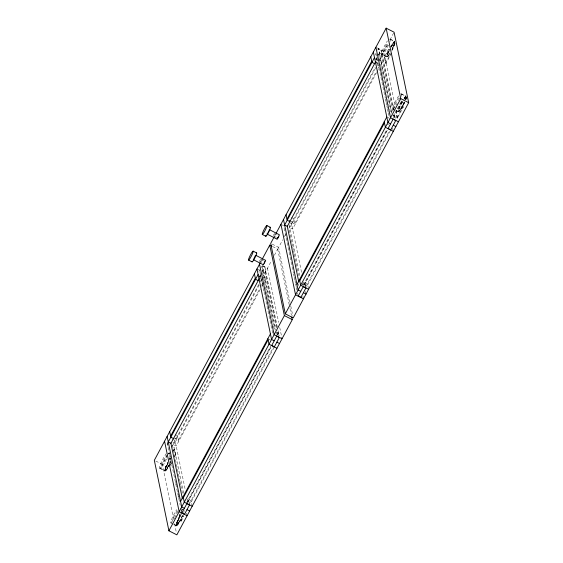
<?xml version="1.0" encoding="UTF-8"?>
<svg xmlns="http://www.w3.org/2000/svg" width="563" height="563" viewBox="0 0 563 563"><rect width="100%" height="100%" fill="white"/><g stroke="black" fill="none" stroke-linecap="round" stroke-linejoin="round"><path stroke-width="0.42" stroke-dasharray="2.81 2.11" d="M263.491 260.922L260.549 259.43L259.726 261.183L263.336 263.09M276.334 237.122C271.07 237.051 274.061 231.175 277.221 235.327M274.308 233.849L273.4 235.623M259.642 261.119L260.549 259.43M394.98 43.337L393.889 46.314A8.403 1.098 -63 0 1 392.094 50.114M405.451 99.229L405.888 97.899A8.149 1.063 -63 0 0 405.05 97.174L404.276 98.194M405.895 99.454L406.324 98.124A8.149 1.063 -63 0 0 406.507 97.209M405.853 99.778L406.268 98.673A8.642 1.126 -63 0 0 406.641 97.399M166.134 466.164L165.043 469.141A8.149 1.063 -63 0 0 165.881 469.866L166.655 468.845M166.578 466.389L165.487 469.366A8.149 1.063 -63 0 0 166.317 470.091L167.098 469.063A8.403 1.098 -63 0 0 169.027 465.939M177.922 521.176L176.831 524.153A8.149 1.063 -63 0 0 177.669 524.878L178.443 523.857A8.403 1.098 -63 0 0 183.179 515.039M388.632 52.45L387.541 55.427A8.149 1.063 -63 0 0 388.379 56.152L389.153 55.132A8.403 1.098 -63 0 0 390.082 53.71M393.453 46.089L394.543 43.112A8.149 1.063 -63 0 0 393.706 42.387L392.925 43.407A8.403 1.098 -63 0 0 391.341 45.941M399.54 107.012L398.449 109.989A8.149 1.063 -63 0 0 399.287 110.714L400.061 109.694A8.403 1.098 -63 0 0 403.96 102.733M167.985 463.201L165.543 468.81A8.642 1.126 -63 0 0 165.698 470.964L169.357 465.474M392.038 49.27L394.48 43.661A8.642 1.126 -63 0 0 394.86 42.387M404.368 102.016L402.531 105.696L402.791 106.97L396.901 117.948L397.344 118.174L403.235 107.188L402.974 105.921L404.811 102.241M168.4 461.343L165.107 468.592A8.642 1.126 -63 0 0 165.262 470.745L168.921 465.249M391.911 50.586L394.923 43.886A8.642 1.126 -63 0 0 395.296 42.612M182.236 509.74L179.484 514.864L179.745 516.13L176.451 523.379A8.642 1.126 -63 0 0 176.606 525.532L180.477 519.635L181.173 521.127L180.477 519.635M180.709 513.625L179.928 515.089L180.188 516.355L176.895 523.604A8.642 1.126 -63 0 0 177.042 525.758L180.913 519.86M402.454 102.016L401.806 102.192L402.01 101.79M260.753 261.901L261.577 260.373M274.385 236.488L275.617 234.201M258.881 271.676L260.57 268.516M260.958 267.798L261.802 266.222M375.028 55.153L375.803 53.717M377.724 50.135L378.554 48.587L391.904 113.072M259.564 276.532L260.338 275.096M262.259 271.514L263.034 270.078L262.267 266.383M375.95 59.587L377.104 57.433M378.646 54.562L379.413 53.126L378.498 48.7L381.137 50.044L382.059 54.477M259.564 276.686L260.521 274.885M375.943 59.734L378.062 55.786M378.427 55.097L381.2 49.938L393.481 109.257M259.663 277.897L260.76 275.849L259.437 275.173M376.408 60.262L377.14 58.897L375.817 58.228M173.643 519.375L162.25 464.348L166.754 455.953M171.433 447.24L259.846 282.422M260.261 281.648L261.506 279.325M262.337 277.777L271.556 260.592M274.42 255.25L277.7 249.142L272.654 246.566M290.029 302.43L278.629 247.403L282.732 239.768M284.364 236.713L285.596 234.419M288.875 228.311L375.268 67.264M377.062 63.922L377.893 62.373M378.723 60.825L387.935 43.647M389.983 39.825L394.086 32.19M259.177 285.068L173.552 444.679L176.198 446.023L260.162 289.509M261.204 281.289L262.668 278.558M375.563 68.116L289.938 227.734L292.584 229.078L376.541 72.557M377.956 63.654L377.224 65.019L378.547 65.695M178.527 440.146L259.515 289.178M261.591 285.3L263.259 282.204M294.913 223.194L376.316 71.452M377.977 68.355L378.808 66.807M169.709 457.142L170.498 455.678M173.242 450.555L174.03 449.091L174.467 449.316L175.719 455.361L174.938 456.825M391.496 53.133L386 63.387L385.556 63.162L384.304 57.116L389.8 46.87M168.97 459.563L170.153 457.367M173.686 450.78L174.467 449.316M261.823 286.412L263.484 283.316M264.582 281.268L266.046 278.544L263.4 277.193M376.957 71.782L379.04 67.912M380.602 65.005L382.425 61.592L379.786 60.248M386 63.387L384.747 57.342L389.068 49.291M169.393 466.115L170.962 463.187M174.495 456.6L175.283 455.136L174.03 449.091M385.556 63.162L390.659 53.64M170.223 465.608L171.398 463.412M396.901 117.948L395.648 111.903L401.539 100.925L402.242 102.417M397.344 118.174L396.092 112.128L401.982 101.15M186.226 503.421L270.655 346.034M303.337 285.103L386.619 129.863M187.472 502.492L270.782 347.188M277.411 334.83L278.242 333.282L277.714 330.727M303.851 285.547L387.168 130.243M393.797 117.878L394.628 116.337L394.093 113.775M187.437 502.696L188.591 500.542L186.606 499.536M270.887 347.139L188.647 500.437L186.008 499.085M277.285 335.21L278.439 333.057L276.454 332.05M304.203 285.033L304.977 283.597L302.993 282.584M387.267 130.194L305.033 283.485L302.387 282.14M394.051 117.547L394.818 116.112L393.502 115.436M189.238 504.082L273.301 347.378M305.983 286.454L389.265 131.207M180.737 520.902L183.482 515.778M191.293 501.781L273.942 347.716M307.672 284.836L390.328 130.764M181.173 521.127L183.925 516.004M390.666 47.003L394.325 41.514A8.642 1.126 -63 0 1 394.776 41.268M391.109 47.229L394.769 41.732M403.53 100.13L406.113 96.526M404.1 98.286L405.67 96.301A8.642 1.126 -63 0 1 406.12 96.062M393.368 43.633L394.149 42.612A8.149 1.063 -63 0 1 394.726 42.042M388.716 54.907L387.935 55.927A8.149 1.063 -63 0 1 387.098 55.202L388.196 52.225A8.403 1.098 -63 0 1 389.026 50.367M404.713 98.419L405.494 97.399A8.149 1.063 -63 0 1 406.078 96.836M400.504 109.919L399.723 110.939A8.149 1.063 -63 0 1 398.885 110.214L399.976 107.237A8.403 1.098 -63 0 1 402.791 101.551M178.007 523.632L177.225 524.653A8.149 1.063 -63 0 1 176.388 523.928L177.479 520.951A8.403 1.098 -63 0 1 180.969 514.096M390.18 39.051L394.712 41.359A8.734 1.14 -63 0 0 391.679 45.223M390.215 39.333L394.621 41.578M377.231 47.911L383.839 51.282L395.233 106.308M387.006 56.56L387.45 56.779M382.615 54.491L387.02 56.736M379.413 53.126L386.929 56.954M384.304 57.116L384.747 57.342M374.149 58.362L376.133 59.375L376.9 63.063M376.077 59.481L377.4 60.157M400.772 93.451L406.064 96.146A8.734 1.14 -63 0 0 404.03 98.405M401.56 94.12L405.965 96.364A8.487 1.112 -63 0 0 404.023 98.497M402.531 105.696L402.974 105.921M402.791 106.97L403.235 107.188M398.358 111.347L398.794 111.573M396.162 110.404L398.365 111.523M392.988 109.053L395.254 110.207M396.007 110.594L398.273 111.748M395.648 111.903L396.092 112.128M392.643 115.324L394.628 116.337M387.464 117.308L389.448 118.321M387.112 124.205L388.435 124.873M291.353 217.417L293.992 218.768L295.139 224.306L292.5 222.955L292.007 220.583M290.283 220.837L292.267 221.85M289.452 222.526L291.437 223.539L301.761 273.407M282.26 224.947L283.583 225.615M272.14 244.096L278.629 247.403M262.83 265.87L267.46 268.227L278.678 322.395M262.112 265.645L264.758 266.989L265.673 271.422L263.034 270.078M256.967 268.959L259.613 270.31M259.691 276.426L261.014 277.102M276.257 332.276L278.242 333.282M268.523 339.032L270.5 340.045M175.628 434.706L177.612 435.713L178.76 441.251L176.113 439.907L175.135 435.157M173.904 437.789L175.888 438.795M172.405 439.14L175.051 440.484L185.199 489.493M175.283 455.136L175.719 455.361M168.126 452.983L169.639 453.757M169.625 454.017L168.154 453.271A8.487 1.112 -63 0 1 168.238 454.348M155.761 461.048L162.25 464.348M164.952 470.492L165.395 470.717M160.561 468.43L164.966 470.675M159.582 468.205L164.868 470.893M164.811 470.978L165.248 471.203M181.736 508.931L184.002 510.085M180.237 508.431L182.44 509.55M179.484 514.864L179.928 515.089M179.745 516.13L180.188 516.355M176.296 525.279L176.74 525.504M174.108 524.343L176.31 525.462M170.927 522.992L176.592 525.99M401.539 100.925L401.806 102.192M396.127 110.601L398.083 120.06M394.374 113.557L395.261 117.857M394.818 116.112L395.282 118.329M393.389 110.362L381.904 54.9L379.258 53.555L391.63 113.283M392.678 111.08L381.278 56.054L378.639 54.71L380.595 64.168M393.389 114.514L394.1 117.956M380.771 65.026L381.306 67.602M381.489 68.461L382.017 71.044M382.2 71.902L382.734 74.485M382.91 75.343L390.919 114.029M392.664 128.16L393.016 129.849M375.993 53.358L385.254 98.068M385.43 98.926L385.965 101.509M386.141 102.367L386.675 104.943M386.851 105.809L387.386 108.385M387.562 109.243L388.097 111.826M388.28 112.684L389.167 116.984M376.534 61.698L376.893 63.436M308.44 288.523L307.447 283.724L304.801 282.38L305.948 287.918M304.977 283.597L305.582 286.546M303.541 282L304.252 285.441M305.498 291.458L306.033 294.041M302.648 283.407L303 285.096M302.634 283.724L302.943 285.202M289.326 224.771L299.826 275.497M289.227 230.028L291.901 242.927M292.077 243.786L292.612 246.369M292.788 247.227L293.323 249.803M293.499 250.662L294.034 253.244M294.217 254.103L298.664 275.596M302.936 296.229L303.471 298.812M298.355 283.963L298.707 285.673M297.63 293.056L297.94 294.533M284.118 228.198L293.379 272.907M293.555 273.766L294.09 276.342M294.266 277.2L294.801 279.783M294.977 280.641L295.512 283.224M295.695 284.083L296.229 286.658M296.405 287.517L296.94 290.1M290.74 305.864L292.873 316.181M277.7 249.142L289.276 305.019M289.987 308.461L291.409 315.336M279.741 327.553L281.88 337.87M277.277 327.068L264.814 266.883L262.252 271.655L264.899 273.006L276.292 328.025M277.988 330.502L279.058 335.661M278.439 333.057L279.051 336.012M277.003 327.314L265.518 271.852L262.879 270.5L275.244 330.228M277.186 332.325L277.721 334.908M262.351 266.398L275.349 329.158M276.06 332.599L276.412 334.316M262.421 272.45L266.883 294.013M267.059 294.871L267.594 297.447M267.777 298.306L268.305 300.888M268.488 301.747L269.023 304.33M269.198 305.188L273.294 324.964M273.47 325.822L274.005 328.398M259.965 272.028L261.035 277.186M261.211 278.045L261.746 280.627M261.929 281.486L262.457 284.062M262.639 284.927L263.174 287.503M263.35 288.362L263.885 290.944M264.061 291.803L272.964 334.788M259.754 276.32L260.676 281.176M192.208 506.214L191.061 500.676L188.422 499.325L189.569 504.863M187.155 498.952L187.873 502.386M173.066 442.307L183.622 493.301M172.489 445.263L179.97 481.372M180.146 482.231L180.681 484.806M180.857 485.665L182.637 494.265M186.557 513.182L187.092 515.757M175.797 482.498L176.325 485.06M177.915 492.738L178.45 495.299M178.626 496.151L179.154 498.712M167.26 442.455L168.182 446.888M181.251 510.001L181.553 511.478M167.204 442.567L169.519 453.743M169.695 454.601L170.23 457.184M170.406 458.043L170.941 460.618M171.117 461.477L171.652 464.06M171.835 464.918L180.202 505.328M174.537 523.674L176.493 533.133M184.361 510.704A8.149 1.063 -63 0 1 184.453 511.148M177.908 521.106A8.403 1.098 -63 0 1 181.392 514.244M183.988 511.38A8.487 1.112 -63 0 1 183.629 512.611M182.511 515.426A8.487 1.112 -63 0 1 176.219 525.42A8.487 1.112 -63 0 1 180.99 513.984M171.828 522.14A8.487 1.112 -63 0 1 177.556 510.184M170.997 462.11A8.403 1.098 -63 0 1 170.371 463.405M166.564 466.319A8.403 1.098 -63 0 1 168.027 463.166M169.709 460.034A8.403 1.098 -63 0 1 170.371 458.915M171.131 460.625A8.403 1.098 -63 0 1 170.244 462.533M168.907 465.122A8.403 1.098 -63 0 1 164.853 470.429A8.403 1.098 -63 0 1 167.915 462.293M170.279 458.134A8.403 1.098 -63 0 0 169.625 459.197A8.734 1.14 -63 0 1 170.3 458.05M166.479 459.014A8.487 1.112 -63 0 1 160.385 468.142A8.487 1.112 -63 0 1 166.212 455.397M177.859 511.317A8.734 1.14 -63 0 1 176.416 514.547M176.085 515.222A8.734 1.14 -63 0 1 175.03 517.242M174.678 517.89A8.734 1.14 -63 0 1 173.967 519.121M172.081 521.964A8.734 1.14 -63 0 1 171.455 519.909A8.734 1.14 -63 0 1 176.683 509.649M182.335 515.898A8.734 1.14 -63 0 1 176.085 525.61A8.734 1.14 -63 0 1 180.969 513.949M167.12 454.911A8.734 1.14 -63 0 1 161.307 466.403A8.734 1.14 -63 0 1 160.209 464.848A8.734 1.14 -63 0 1 166.219 453.63M170.99 461.111A8.734 1.14 -63 0 1 170.357 462.448M168.618 465.791A8.734 1.14 -63 0 1 164.713 470.774A8.734 1.14 -63 0 1 167.507 463.06M406.204 97.174A8.642 1.126 -63 0 1 405.824 98.455L405.198 100.101A8.734 1.14 -63 0 0 406.169 97.209M404.403 102.959A8.403 1.098 -63 0 1 400.504 109.919M406.05 97.441A8.487 1.112 -63 0 1 405.684 98.673M404.29 102.107A8.487 1.112 -63 0 1 398.224 111.397A8.487 1.112 -63 0 1 403.354 99.538M401.123 94.345A8.487 1.112 -63 0 1 401.278 96.428M393.783 108.99A8.487 1.112 -63 0 1 398.639 97.8M388.618 52.38A8.403 1.098 -63 0 1 389.455 50.522M391.426 46.694A8.403 1.098 -63 0 1 393.354 43.562M390.666 47.074A8.487 1.112 -63 0 1 394.74 41.655A8.487 1.112 -63 0 1 391.996 49.284M389.315 49.692A8.487 1.112 -63 0 0 386.858 56.532A8.487 1.112 -63 0 0 389.941 53.056A8.734 1.14 -63 0 1 386.732 56.68A8.734 1.14 -63 0 1 389.561 49.122M389.779 39.558A8.487 1.112 -63 0 1 389.934 41.641M388.533 45.075A8.487 1.112 -63 0 1 382.495 54.414A8.487 1.112 -63 0 1 387.295 43.013M404.389 101.959A8.734 1.14 -63 0 1 398.14 111.678A8.734 1.14 -63 0 1 403.024 100.017M399.667 97.983A8.734 1.14 -63 0 1 398.14 101.291M397.091 103.303A8.734 1.14 -63 0 1 396.021 105.182M395.015 106.794A8.734 1.14 -63 0 1 393.234 106.745A8.734 1.14 -63 0 1 398.745 95.71M394.825 42.422A8.734 1.14 -63 0 1 392.08 49.192M387.759 44.477A8.734 1.14 -63 0 1 381.447 53.992A8.734 1.14 -63 0 1 387.393 40.923"/><path stroke-width="0.84" d="M255.553 255.222L253.624 259.311M256.264 255.56L265.687 260.387L263.407 264.814L263.449 264.209M269.22 229.563L279.424 234.785L278.045 238.022L277.087 238.951M264.089 263.224L264.899 261.711M278.713 236.179L278.411 236.939M277.819 237.628L277.974 237.234M268.79 231.154L269.015 230.619M277.348 238.156L277.573 237.621M268.22 232.315L268.516 231.731M264.35 262.597L264.596 262.147M260.345 262.661L154.318 460.309L168.914 530.81L176.852 534.85L292.303 319.636L291.768 317.06M261.985 259.606L269.768 245.095L271.929 246.2M273.977 237.255L270.697 243.364L285.3 313.858L293.232 317.905L408.682 102.691L394.086 32.19L386.148 28.15L276.025 233.434M170.596 436.107L255.328 278.164M286.982 219.155L371.707 61.219M258.114 274.505L168.267 441.983L170.913 443.334L259.297 278.572M374.494 57.553L284.646 225.038L287.292 226.382L375.676 61.627M180.575 501.408L270.416 333.922M296.954 284.456L386.802 116.977M183.362 497.741L268.087 339.806M299.741 280.796L384.473 122.854M168.914 530.81L284.371 315.597L269.768 245.095M285.3 313.858L400.75 98.652L386.148 28.15M181.8 513.062L186.923 503.519M271.647 345.583L276.771 336.034M298.186 296.117L303.309 286.574M388.034 128.631L393.15 119.089M184.446 514.413L189.569 504.863M274.294 346.928L279.417 337.385M300.832 297.461L305.948 287.918M390.673 129.983L395.796 120.433M267.911 232.864L267.151 233.955M278.164 237.389L277.862 237.825M374.578 63.675L371.939 62.324L370.792 56.786M400.75 98.652L408.682 102.691M398.442 121.784L390.511 117.737L375.908 47.243M393.094 119.194L395.74 120.545M390.595 123.86L387.949 122.516L373.346 52.014M393.234 125.204L395.88 126.555M388.09 128.526L390.736 129.87M393.319 131.327L385.388 127.287L384.24 121.749M266.883 225.545A5.025 0.654 -63 0 1 263.906 232.589A5.025 0.654 -63 0 1 262.977 231.907A5.025 0.654 -63 0 1 266.883 225.545L270.409 227.339M267.01 234.053L277.144 239.212M262.295 234.482L265.82 236.277M253.16 251.147A5.025 0.654 -63 0 1 250.134 258.255A5.025 0.654 -63 0 1 249.275 257.432A5.025 0.654 -63 0 1 253.16 251.147L256.686 252.949M253.273 259.649L263.407 264.814M308.594 289.262L300.663 285.223L299.516 279.684M303.246 286.68L305.892 288.024M248.55 260.071L252.076 261.872M300.748 291.345L298.101 289.994L283.499 219.5M303.387 292.69L306.033 294.041M298.242 296.011L300.888 297.355M303.471 298.812L295.54 294.773L280.944 224.271M258.199 280.62L255.553 279.276L254.406 273.738M284.371 315.597L292.303 319.636M282.056 338.729L274.125 334.689L259.529 264.188M276.714 336.146L279.354 337.49M274.209 340.805L271.563 339.461L256.967 268.959M276.855 342.156L279.501 343.5M271.711 345.471L274.35 346.822M276.94 348.272L269.008 344.232L267.861 338.694M173.474 438.563L170.828 437.212L169.681 431.673M192.208 506.214L184.277 502.175L183.13 496.636M186.867 503.625L189.513 504.976M184.361 508.29L181.722 506.946L167.12 436.445M187.007 509.642L189.654 510.986M181.863 512.956L184.502 514.3M187.092 515.757L179.161 511.718L164.558 441.216M289.621 220.506L289.854 221.611L287.207 220.267L286.06 214.728M287.214 226.002L298.784 281.887M170.835 442.954L182.405 498.832M256.475 252.977A5.025 0.654 -63 0 1 254.87 257.882A5.025 0.654 -63 0 1 252.027 261.591M269.832 227.741A5.025 0.654 -63 0 1 268.65 232.202A5.025 0.654 -63 0 1 265.863 235.482"/></g></svg>
